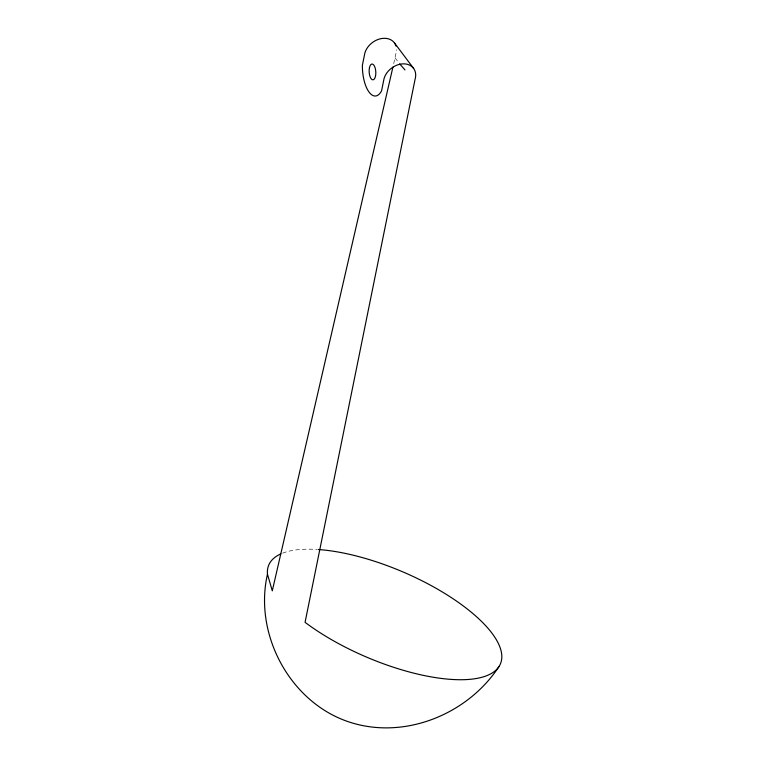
<?xml version="1.0" encoding="UTF-8"?>
<svg xmlns="http://www.w3.org/2000/svg" width="766" height="766" viewBox="0 0 766 766"><rect width="100%" height="100%" fill="white"/><g stroke="black" fill="none" stroke-linecap="round" stroke-linejoin="round"><path stroke-width="0.57" stroke-dasharray="3.83 2.87" d="M393.714 63.645L395.907 53.62A17.474 13.395 -36.9 0 0 396.51 49.723M395.055 57.823L398.962 63.023M282.654 553.138A125.921 46.314 23.1 0 1 316.923 549.423"/><path stroke-width="1.15" d="M280.835 553.895A125.921 46.314 23.1 0 0 267.468 574.203C253.69 633.98 289.625 701.771 348.185 721.677C403.586 740.511 467.317 714.783 498.925 666.64M392.91 67.14L272.284 590.845L267.468 574.203M404.984 69.907L399.67 63.884M394.452 42.925L413.659 68.461M318.177 549.509A125.921 46.314 23.1 0 1 475.983 616.247A125.921 46.314 23.1 0 1 464.56 679.662A125.921 46.314 23.1 0 1 305.069 622.327L415.105 79.157A17.474 13.395 -36.9 0 0 403.969 63.846A17.474 13.395 -36.9 0 0 384.072 78.505L381.573 90.848A27.011 11.337 86.5 0 1 369.116 92.188A27.011 11.337 86.5 0 1 362.375 65.302L364.875 52.969A17.474 13.395 -36.9 0 1 380.597 38.731A17.474 13.395 -36.9 0 1 396.012 46.075M369.451 67.705A7.928 3.323 86.5 0 0 372.745 79.836A7.928 3.323 86.5 0 0 375.244 68.26A7.928 3.323 86.5 0 0 369.451 67.705"/></g></svg>
